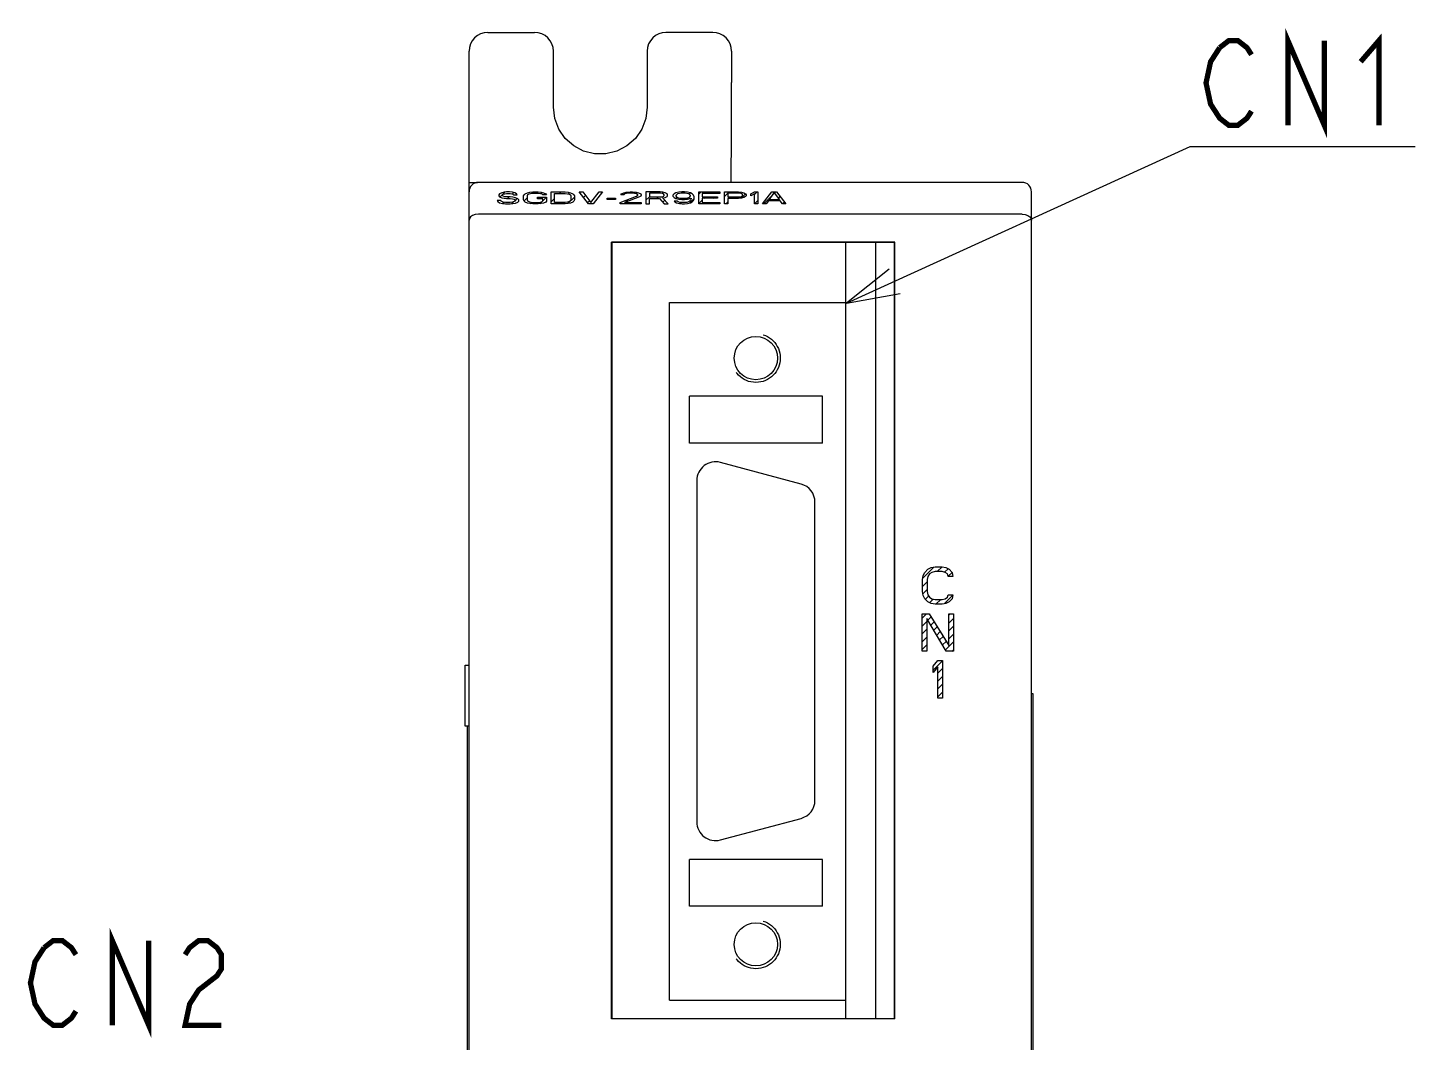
# Model space of a CAD drawing. Extents: x 133 to 209, y 184 to 330.
# Drawn here: x 133.7 to 207.7, y 275.5 to 329.6 of the extents above; entities that cross this region are included whole.
import ezdxf

# ---------------------------------------------------------------- set-up
doc = ezdxf.new("R2010")
doc.units = 0
doc.header["$LTSCALE"] = 32.5811
doc.header["$MEASUREMENT"] = 0
doc.linetypes.add('HIDDEN', pattern=[0.2, 0.1, -0.1])
doc.layers.get('0').update_dxf_attribs({"linetype": 'CONTINUOUS'})
for name, color, linetype in [('ALL_AXIS', 7, 'CONTINUOUS'), ('ALL_CURVE', 7, 'CONTINUOUS'), ('ALL_FEATURES', 7, 'CONTINUOUS'), ('ALL_NOTE', 7, 'CONTINUOUS'), ('DEFAULT_2', 8, 'HIDDEN')]:
    doc.layers.add(name, color=color, linetype=linetype)

msp = doc.modelspace()

# ---------------------------------------------------------------- linework, layer by layer
at = {"color": 0, "linetype": 'Continuous'}
for p, q in [((158.872, 320.751), (158.841, 320.697)), ((158.841, 320.697), (158.841, 320.643)), ((158.841, 320.643), (158.872, 320.588)), ((158.997, 320.805), (158.872, 320.751)), ((158.872, 320.588), (158.997, 320.534)), ((158.898, 320.577), (159.157, 320.836)), ((159.122, 320.833), (158.997, 320.805)), ((158.997, 320.534), (159.122, 320.507)), ((159.028, 320.683), (159.059, 320.724)), ((159.028, 320.656), (159.028, 320.683)), ((159.059, 320.616), (159.028, 320.656)), ((159.059, 320.724), (159.153, 320.751)), ((159.153, 320.588), (159.059, 320.616)), ((159.247, 320.846), (159.122, 320.833)), ((159.122, 320.507), (159.247, 320.493)), ((159.153, 320.751), (159.247, 320.765)), ((159.247, 320.575), (159.153, 320.588)), ((159.403, 320.846), (159.247, 320.846)), ((159.247, 320.765), (159.434, 320.765)), ((159.434, 320.575), (159.247, 320.575)), ((159.247, 320.493), (159.434, 320.493)), ((159.312, 320.493), (159.393, 320.575)), ((159.559, 320.833), (159.403, 320.846)), ((159.434, 320.765), (159.528, 320.751)), ((159.591, 320.561), (159.434, 320.575)), ((159.434, 320.493), (159.559, 320.48)), ((159.528, 320.751), (159.591, 320.724)), ((159.557, 320.739), (159.628, 320.81)), ((159.684, 320.792), (159.559, 320.833)), ((159.559, 320.48), (159.653, 320.453)), ((159.591, 320.724), (159.622, 320.697)), ((159.716, 320.534), (159.591, 320.561)), ((159.622, 320.697), (159.809, 320.697)), ((159.778, 320.738), (159.684, 320.792)), ((159.841, 320.48), (159.716, 320.534)), ((159.716, 320.4), (159.81, 320.493)), ((159.809, 320.697), (159.778, 320.738)), ((159.903, 320.426), (159.841, 320.48)), ((160.153, 320.629), (160.184, 320.697)), ((160.153, 320.426), (160.153, 320.629)), ((160.18, 320.367), (160.341, 320.527)), ((160.184, 320.697), (160.247, 320.751)), ((160.247, 320.751), (160.372, 320.805)), ((160.372, 320.683), (160.341, 320.629)), ((160.341, 320.629), (160.341, 320.426)), ((160.372, 320.805), (160.497, 320.833)), ((160.434, 320.724), (160.372, 320.683)), ((160.528, 320.751), (160.434, 320.724)), ((160.497, 320.833), (160.653, 320.846)), ((160.653, 320.765), (160.528, 320.751)), ((160.57, 320.756), (160.66, 320.846)), ((160.653, 320.846), (160.934, 320.846)), ((160.934, 320.765), (160.653, 320.765)), ((160.903, 320.48), (160.903, 320.561)), ((160.903, 320.561), (161.372, 320.561)), ((161.184, 320.48), (160.903, 320.48)), ((160.934, 320.846), (161.091, 320.833)), ((161.059, 320.751), (160.934, 320.765)), ((161.153, 320.724), (161.059, 320.751)), ((161.062, 320.75), (161.135, 320.823)), ((161.091, 320.833), (161.216, 320.805)), ((161.184, 320.683), (161.153, 320.724)), ((161.372, 320.683), (161.184, 320.683)), ((161.184, 320.375), (161.371, 320.561)), ((161.184, 320.371), (161.184, 320.48)), ((161.216, 320.805), (161.341, 320.751)), ((161.341, 320.751), (161.372, 320.683)), ((161.372, 320.561), (161.372, 320.358)), ((161.622, 320.812), (161.656, 320.846)), ((161.622, 320.209), (161.622, 320.846)), ((161.622, 320.846), (162.372, 320.846)), ((161.622, 320.315), (161.809, 320.502)), ((161.809, 320.29), (161.809, 320.765)), ((161.809, 320.765), (162.372, 320.765)), ((162.072, 320.765), (162.153, 320.846)), ((162.372, 320.846), (162.528, 320.833)), ((162.372, 320.765), (162.497, 320.751)), ((162.497, 320.751), (162.591, 320.724)), ((162.525, 320.222), (162.872, 320.569)), ((162.528, 320.833), (162.653, 320.805)), ((162.543, 320.738), (162.618, 320.813)), ((162.591, 320.724), (162.653, 320.683)), ((162.653, 320.805), (162.778, 320.751)), ((162.653, 320.683), (162.684, 320.629)), ((162.684, 320.629), (162.684, 320.426)), ((162.778, 320.751), (162.841, 320.697)), ((162.841, 320.697), (162.872, 320.629)), ((162.872, 320.629), (162.872, 320.426)), ((163.622, 320.209), (163.122, 320.846)), ((163.122, 320.846), (163.309, 320.846)), ((163.134, 320.831), (163.149, 320.846)), ((163.309, 320.846), (163.747, 320.29)), ((163.353, 320.552), (163.458, 320.657)), ((163.747, 320.29), (164.184, 320.846)), ((164.372, 320.846), (163.872, 320.209)), ((164.184, 320.846), (164.372, 320.846)), ((164.622, 320.439), (164.622, 320.507)), ((164.622, 320.507), (165.059, 320.507)), ((164.733, 320.439), (164.801, 320.507)), ((165.059, 320.507), (165.059, 320.439)), ((165.309, 320.276), (166.184, 320.616)), ((165.341, 320.697), (165.372, 320.751)), ((165.497, 320.697), (165.341, 320.697)), ((165.372, 320.751), (165.497, 320.805)), ((165.489, 320.697), (165.625, 320.833)), ((165.497, 320.805), (165.622, 320.833)), ((165.559, 320.738), (165.497, 320.697)), ((165.653, 320.765), (165.559, 320.738)), ((166.341, 320.575), (165.559, 320.276)), ((165.622, 320.833), (165.841, 320.846)), ((165.809, 320.778), (165.653, 320.765)), ((165.934, 320.778), (165.809, 320.778)), ((165.841, 320.846), (165.966, 320.846)), ((166.091, 320.765), (165.934, 320.778)), ((165.966, 320.846), (166.153, 320.833)), ((166.057, 320.768), (166.124, 320.835)), ((166.184, 320.738), (166.091, 320.765)), ((166.153, 320.833), (166.278, 320.805)), ((166.247, 320.697), (166.184, 320.738)), ((166.184, 320.616), (166.247, 320.67)), ((166.247, 320.67), (166.247, 320.697)), ((166.278, 320.805), (166.403, 320.751)), ((166.403, 320.616), (166.341, 320.575)), ((166.403, 320.751), (166.434, 320.697)), ((166.434, 320.67), (166.403, 320.616)), ((166.403, 320.615), (166.403, 320.616)), ((166.434, 320.697), (166.434, 320.67)), ((166.684, 320.846), (166.684, 320.209)), ((167.434, 320.846), (166.684, 320.846)), ((166.684, 320.399), (166.872, 320.587)), ((166.872, 320.778), (166.872, 320.575)), ((167.466, 320.778), (166.872, 320.778)), ((166.872, 320.575), (167.466, 320.575)), ((166.872, 320.209), (166.872, 320.493)), ((166.872, 320.493), (167.403, 320.493)), ((167.064, 320.778), (167.131, 320.846)), ((167.277, 320.493), (167.358, 320.575)), ((167.403, 320.493), (167.653, 320.209)), ((167.591, 320.833), (167.434, 320.846)), ((167.559, 320.765), (167.466, 320.778)), ((167.466, 320.575), (167.559, 320.588)), ((167.549, 320.766), (167.61, 320.826)), ((167.622, 320.738), (167.559, 320.765)), ((167.559, 320.588), (167.622, 320.616)), ((167.716, 320.792), (167.591, 320.833)), ((167.591, 320.521), (167.716, 320.548)), ((167.872, 320.209), (167.591, 320.521)), ((167.653, 320.697), (167.622, 320.738)), ((167.622, 320.616), (167.653, 320.656)), ((167.653, 320.656), (167.653, 320.697)), ((167.809, 320.738), (167.716, 320.792)), ((167.716, 320.548), (167.809, 320.602)), ((167.841, 320.697), (167.809, 320.738)), ((167.809, 320.602), (167.841, 320.643)), ((167.841, 320.643), (167.841, 320.697)), ((168.184, 320.738), (168.122, 320.67)), ((168.122, 320.67), (168.122, 320.616)), ((168.122, 320.616), (168.184, 320.548)), ((168.278, 320.792), (168.184, 320.738)), ((168.184, 320.548), (168.278, 320.493)), ((168.274, 320.496), (168.344, 320.566)), ((168.434, 320.833), (168.278, 320.792)), ((168.309, 320.697), (168.278, 320.656)), ((168.278, 320.656), (168.278, 320.629)), ((168.278, 320.629), (168.309, 320.588)), ((168.278, 320.493), (168.434, 320.453)), ((168.372, 320.738), (168.309, 320.697)), ((168.309, 320.588), (168.372, 320.548)), ((168.466, 320.765), (168.372, 320.738)), ((168.372, 320.548), (168.466, 320.521)), ((168.591, 320.846), (168.434, 320.833)), ((168.559, 320.778), (168.466, 320.765)), ((168.466, 320.521), (168.559, 320.507)), ((168.557, 320.778), (168.625, 320.846)), ((168.778, 320.778), (168.559, 320.778)), ((168.559, 320.507), (168.778, 320.507)), ((168.747, 320.846), (168.591, 320.846)), ((168.716, 320.439), (168.784, 320.508)), ((168.903, 320.833), (168.747, 320.846)), ((168.872, 320.765), (168.778, 320.778)), ((168.778, 320.507), (168.872, 320.521)), ((168.966, 320.738), (168.872, 320.765)), ((168.872, 320.521), (168.966, 320.548)), ((169.059, 320.792), (168.903, 320.833)), ((168.903, 320.453), (169.091, 320.507)), ((169.028, 320.697), (168.966, 320.738)), ((168.966, 320.548), (169.028, 320.588)), ((168.995, 320.719), (169.065, 320.789)), ((169.059, 320.656), (169.028, 320.697)), ((169.028, 320.588), (169.059, 320.629)), ((169.029, 320.255), (169.243, 320.469)), ((169.153, 320.738), (169.059, 320.792)), ((169.059, 320.629), (169.059, 320.656)), ((169.091, 320.48), (169.059, 320.399)), ((169.091, 320.507), (169.091, 320.48)), ((169.216, 320.67), (169.153, 320.738)), ((169.247, 320.575), (169.216, 320.67)), ((169.216, 320.385), (169.247, 320.48)), ((169.247, 320.48), (169.247, 320.575)), ((169.497, 320.723), (169.62, 320.846)), ((169.497, 320.209), (169.497, 320.846)), ((169.497, 320.846), (170.622, 320.846)), ((169.684, 320.765), (169.684, 320.588)), ((170.622, 320.765), (169.684, 320.765)), ((169.684, 320.588), (170.497, 320.588)), ((169.684, 320.507), (169.684, 320.29)), ((170.497, 320.507), (169.684, 320.507)), ((169.779, 320.507), (169.861, 320.588)), ((170.037, 320.765), (170.118, 320.846)), ((170.277, 320.507), (170.358, 320.588)), ((170.497, 320.588), (170.497, 320.507)), ((170.535, 320.765), (170.616, 320.846)), ((170.622, 320.846), (170.622, 320.765)), ((170.872, 320.604), (171.114, 320.846)), ((170.872, 320.209), (170.872, 320.846)), ((170.872, 320.846), (171.622, 320.846)), ((171.059, 320.778), (171.059, 320.575)), ((171.653, 320.778), (171.059, 320.778)), ((171.059, 320.575), (171.653, 320.575)), ((171.059, 320.493), (171.059, 320.209)), ((171.622, 320.493), (171.059, 320.493)), ((171.259, 320.493), (171.34, 320.575)), ((171.544, 320.778), (171.612, 320.846)), ((171.622, 320.846), (171.778, 320.833)), ((171.778, 320.507), (171.622, 320.493)), ((171.747, 320.765), (171.653, 320.778)), ((171.653, 320.575), (171.747, 320.588)), ((171.809, 320.738), (171.747, 320.765)), ((171.747, 320.588), (171.809, 320.616)), ((171.77, 320.506), (171.999, 320.735)), ((171.778, 320.833), (171.903, 320.792)), ((171.903, 320.548), (171.778, 320.507)), ((171.841, 320.697), (171.809, 320.738)), ((171.809, 320.616), (171.841, 320.656)), ((171.841, 320.656), (171.841, 320.697)), ((171.903, 320.792), (171.997, 320.738)), ((171.997, 320.602), (171.903, 320.548)), ((171.997, 320.738), (172.028, 320.697)), ((172.028, 320.643), (171.997, 320.602)), ((172.028, 320.697), (172.028, 320.643)), ((172.278, 320.751), (172.466, 320.846)), ((172.278, 320.643), (172.278, 320.751)), ((172.466, 320.738), (172.278, 320.643)), ((172.466, 320.705), (172.607, 320.846)), ((172.466, 320.846), (172.653, 320.846)), ((172.466, 320.209), (172.466, 320.738)), ((172.653, 320.846), (172.653, 320.209)), ((172.903, 320.209), (173.403, 320.846)), ((172.965, 320.209), (173.461, 320.704)), ((173.247, 320.426), (173.528, 320.792)), ((173.403, 320.846), (173.653, 320.846)), ((173.528, 320.792), (173.809, 320.426)), ((173.537, 320.78), (173.603, 320.846)), ((173.653, 320.846), (174.153, 320.209)), ((173.753, 320.499), (173.85, 320.595)), ((158.747, 320.385), (158.778, 320.331)), ((158.934, 320.385), (158.747, 320.385)), ((158.778, 320.331), (158.872, 320.263)), ((158.872, 320.263), (159.028, 320.222)), ((158.966, 320.344), (158.934, 320.385)), ((159.059, 320.304), (158.966, 320.344)), ((159.028, 320.222), (159.184, 320.209)), ((159.039, 320.221), (159.116, 320.297)), ((159.184, 320.29), (159.059, 320.304)), ((159.434, 320.29), (159.184, 320.29)), ((159.184, 320.209), (159.434, 320.209)), ((159.559, 320.304), (159.434, 320.29)), ((159.434, 320.209), (159.591, 320.222)), ((159.533, 320.217), (159.644, 320.328)), ((159.653, 320.331), (159.559, 320.304)), ((159.591, 320.222), (159.716, 320.249)), ((159.653, 320.453), (159.716, 320.412)), ((159.716, 320.371), (159.653, 320.331)), ((159.716, 320.412), (159.716, 320.371)), ((159.716, 320.249), (159.841, 320.304)), ((159.841, 320.304), (159.903, 320.358)), ((159.903, 320.358), (159.903, 320.426)), ((160.184, 320.358), (160.153, 320.426)), ((160.247, 320.304), (160.184, 320.358)), ((160.372, 320.249), (160.247, 320.304)), ((160.341, 320.426), (160.372, 320.371)), ((160.372, 320.371), (160.434, 320.331)), ((160.497, 320.222), (160.372, 320.249)), ((160.434, 320.331), (160.528, 320.304)), ((160.653, 320.209), (160.497, 320.222)), ((160.528, 320.304), (160.653, 320.29)), ((160.531, 320.219), (160.607, 320.295)), ((160.653, 320.29), (160.934, 320.29)), ((160.934, 320.209), (160.653, 320.209)), ((160.934, 320.29), (161.059, 320.304)), ((161.091, 320.222), (160.934, 320.209)), ((161.026, 320.217), (161.135, 320.325)), ((161.059, 320.304), (161.153, 320.331)), ((161.216, 320.249), (161.091, 320.222)), ((161.153, 320.331), (161.184, 320.371)), ((161.341, 320.304), (161.216, 320.249)), ((161.372, 320.358), (161.341, 320.304)), ((162.372, 320.209), (161.622, 320.209)), ((162.372, 320.29), (161.809, 320.29)), ((162.014, 320.209), (162.095, 320.29)), ((162.497, 320.304), (162.372, 320.29)), ((162.528, 320.222), (162.372, 320.209)), ((162.591, 320.331), (162.497, 320.304)), ((162.653, 320.249), (162.528, 320.222)), ((162.653, 320.371), (162.591, 320.331)), ((162.684, 320.426), (162.653, 320.371)), ((162.778, 320.304), (162.653, 320.249)), ((162.841, 320.358), (162.778, 320.304)), ((162.872, 320.426), (162.841, 320.358)), ((163.571, 320.273), (163.677, 320.379)), ((163.872, 320.209), (163.622, 320.209)), ((165.059, 320.439), (164.622, 320.439)), ((165.309, 320.209), (165.309, 320.276)), ((166.434, 320.209), (165.309, 320.209)), ((165.498, 320.209), (165.566, 320.276)), ((165.559, 320.276), (166.434, 320.276)), ((165.57, 320.281), (165.729, 320.439)), ((165.996, 320.209), (166.064, 320.276)), ((166.434, 320.276), (166.434, 320.209)), ((166.684, 320.209), (166.872, 320.209)), ((167.577, 320.296), (167.691, 320.41)), ((167.653, 320.209), (167.872, 320.209)), ((168.184, 320.358), (168.216, 320.317)), ((168.341, 320.358), (168.184, 320.358)), ((168.216, 320.317), (168.309, 320.263)), ((168.309, 320.263), (168.466, 320.222)), ((168.403, 320.317), (168.341, 320.358)), ((168.497, 320.29), (168.403, 320.317)), ((168.434, 320.453), (168.591, 320.439)), ((168.466, 320.222), (168.622, 320.209)), ((168.496, 320.22), (168.558, 320.281)), ((168.591, 320.276), (168.497, 320.29)), ((168.591, 320.439), (168.747, 320.439)), ((168.778, 320.276), (168.591, 320.276)), ((168.622, 320.209), (168.747, 320.209)), ((168.747, 320.439), (168.903, 320.453)), ((168.747, 320.209), (168.903, 320.222)), ((168.872, 320.29), (168.778, 320.276)), ((168.966, 320.317), (168.872, 320.29)), ((168.903, 320.222), (169.059, 320.263)), ((169.028, 320.358), (168.966, 320.317)), ((169.059, 320.399), (169.028, 320.358)), ((169.059, 320.263), (169.153, 320.317)), ((169.153, 320.317), (169.216, 320.385)), ((169.497, 320.225), (169.684, 320.412)), ((170.622, 320.209), (169.497, 320.209)), ((169.684, 320.29), (170.622, 320.29)), ((169.979, 320.209), (170.06, 320.29)), ((170.476, 320.209), (170.558, 320.29)), ((170.622, 320.29), (170.622, 320.209)), ((171.059, 320.209), (170.872, 320.209)), ((170.974, 320.209), (171.059, 320.294)), ((172.653, 320.209), (172.466, 320.209)), ((172.468, 320.209), (172.653, 320.394)), ((173.091, 320.209), (172.903, 320.209)), ((173.216, 320.371), (173.091, 320.209)), ((173.841, 320.371), (173.216, 320.371)), ((173.809, 320.426), (173.247, 320.426)), ((173.626, 320.371), (173.68, 320.426)), ((173.966, 320.209), (173.841, 320.371)), ((173.964, 320.211), (174.069, 320.316)), ((174.153, 320.209), (173.966, 320.209))]:
    msp.add_line(p, q, dxfattribs=at)
at = {"layer": 'ALL_AXIS', "color": 0, "linetype": 'Continuous'}
for p, q in [((177.347, 276.764), (177.347, 318.148)), ((178.947, 276.764), (178.947, 318.148)), ((169.397, 305.456), (169.397, 287.256)), ((175.697, 288.408), (175.697, 304.304))]:
    msp.add_line(p, q, dxfattribs=at)
at = {"layer": 'ALL_AXIS', "color": 7, "linetype": 'Continuous'}
for p, q in [((174.956, 305.27), (170.656, 306.422)), ((170.656, 286.29), (174.956, 287.442))]:
    msp.add_line(p, q, dxfattribs=at)
for centre, start, end in [((170.397, 305.456), 75, 180), ((174.697, 304.304), 0, 75), ((174.697, 288.408), 285, 0), ((170.397, 287.256), 180, 285)]:
    msp.add_arc(centre, 1, start, end, dxfattribs=at)
at = {"layer": 'ALL_CURVE', "color": 0, "linetype": 'Continuous'}
for p, q in [((181.448, 300.247), (182.047, 300.845)), ((181.476, 300.388), (181.559, 300.558)), ((181.559, 300.558), (181.726, 300.728)), ((181.726, 300.728), (181.893, 300.814)), ((181.934, 300.558), (181.809, 300.473)), ((181.893, 300.814), (182.101, 300.856)), ((182.101, 300.601), (181.934, 300.558)), ((182.101, 300.856), (182.476, 300.856)), ((182.476, 300.601), (182.101, 300.601)), ((182.221, 300.601), (182.477, 300.856)), ((182.476, 300.856), (182.684, 300.814)), ((182.643, 300.558), (182.476, 300.601)), ((182.607, 300.567), (182.796, 300.757)), ((182.768, 300.473), (182.643, 300.558)), ((182.684, 300.814), (182.851, 300.728)), ((182.808, 300.35), (183.017, 300.559)), ((182.851, 300.728), (183.018, 300.558)), ((183.018, 300.558), (183.059, 300.346)), ((181.434, 300.175), (181.476, 300.388)), ((181.434, 299.537), (181.434, 300.175)), ((181.434, 299.814), (181.684, 300.064)), ((181.726, 300.346), (181.684, 300.175)), ((181.684, 300.175), (181.684, 299.537)), ((181.809, 300.473), (181.726, 300.346)), ((182.809, 300.346), (182.768, 300.473)), ((183.059, 300.346), (182.809, 300.346)), ((181.476, 299.324), (181.434, 299.537)), ((181.458, 299.418), (181.684, 299.645)), ((181.559, 299.154), (181.476, 299.324)), ((181.726, 298.984), (181.559, 299.154)), ((181.586, 299.127), (181.765, 299.307)), ((181.684, 299.537), (181.726, 299.367)), ((181.726, 299.367), (181.809, 299.239)), ((181.809, 299.239), (181.934, 299.154)), ((181.815, 298.938), (182.011, 299.134)), ((181.934, 299.154), (182.101, 299.111)), ((182.101, 299.111), (182.476, 299.111)), ((182.152, 298.856), (182.407, 299.111)), ((182.476, 299.111), (182.643, 299.154)), ((182.595, 298.881), (183.054, 299.339)), ((182.643, 299.154), (182.768, 299.239)), ((182.768, 299.239), (182.809, 299.367)), ((182.809, 299.367), (183.059, 299.367)), ((183.018, 299.154), (182.851, 298.984)), ((183.059, 299.367), (183.018, 299.154)), ((181.414, 298.118), (181.652, 298.356)), ((181.414, 296.356), (181.414, 298.356)), ((181.414, 298.356), (181.789, 298.356)), ((181.893, 298.899), (181.726, 298.984)), ((181.789, 298.356), (182.83, 296.654)), ((182.101, 298.856), (181.893, 298.899)), ((182.476, 298.856), (182.101, 298.856)), ((182.684, 298.899), (182.476, 298.856)), ((182.851, 298.984), (182.684, 298.899)), ((182.83, 298.278), (182.909, 298.356)), ((182.83, 296.654), (182.83, 298.356)), ((182.83, 298.356), (183.08, 298.356)), ((183.08, 298.356), (183.08, 296.356)), ((181.414, 297.699), (181.664, 297.949)), ((181.414, 297.28), (181.664, 297.53)), ((181.664, 298.101), (181.664, 296.356)), ((182.705, 296.356), (181.664, 298.101)), ((181.72, 298.006), (181.896, 298.181)), ((181.877, 297.743), (182.055, 297.921)), ((182.034, 297.481), (182.214, 297.661)), ((182.83, 297.859), (183.08, 298.109)), ((182.83, 297.44), (183.08, 297.69)), ((181.414, 296.861), (181.664, 297.111)), ((182.19, 297.219), (182.373, 297.401)), ((182.347, 296.956), (182.532, 297.142)), ((182.503, 296.694), (182.691, 296.882)), ((182.66, 296.432), (183.08, 296.852)), ((182.83, 297.021), (183.08, 297.271)), ((181.414, 296.442), (181.664, 296.692)), ((181.664, 296.356), (181.414, 296.356)), ((183.08, 296.356), (182.705, 296.356)), ((183.003, 296.356), (183.08, 296.433)), ((181.997, 295.558), (182.247, 295.856)), ((181.997, 295.35), (182.497, 295.85)), ((181.997, 295.218), (181.997, 295.558)), ((182.247, 295.516), (181.997, 295.218)), ((182.247, 295.856), (182.497, 295.856)), ((182.247, 293.856), (182.247, 295.516)), ((182.247, 295.181), (182.497, 295.431)), ((182.497, 295.856), (182.497, 293.856)), ((182.247, 294.762), (182.497, 295.012)), ((182.247, 294.343), (182.497, 294.593)), ((182.247, 293.924), (182.497, 294.174)), ((182.497, 293.856), (182.247, 293.856))]:
    msp.add_line(p, q, dxfattribs=at)
at = {"layer": 'ALL_FEATURES', "color": 7, "linetype": 'Continuous'}
for p, q in [((158.247, 329.354), (160.745, 329.354)), ((170.247, 329.354), (167.749, 329.354)), ((161.746, 325.356), (161.745, 328.354)), ((166.749, 328.354), (166.748, 325.356)), ((171.247, 328.354), (171.247, 326.686)), ((164.855, 318.148), (164.838, 318.165)), ((179.956, 318.165), (164.838, 318.165)), ((171.847, 318.147), (164.855, 318.148)), ((179.939, 318.148), (171.847, 318.147)), ((179.956, 318.165), (179.939, 318.148)), ((167.947, 314.956), (177.347, 314.956)), ((168.997, 307.456), (168.997, 309.956)), ((176.097, 309.956), (168.997, 309.956)), ((176.097, 307.456), (176.097, 309.956)), ((176.097, 307.456), (168.997, 307.456)), ((157.047, 292.356), (157.047, 295.606)), ((157.047, 295.606), (157.247, 295.606)), ((187.247, 294.106), (187.327, 294.106)), ((157.247, 292.356), (157.047, 292.356)), ((157.167, 247.106), (157.167, 292.356)), ((168.997, 282.756), (168.997, 285.256)), ((176.097, 285.256), (168.997, 285.256)), ((176.097, 282.756), (176.097, 285.256)), ((176.097, 282.756), (168.997, 282.756)), ((167.947, 277.756), (177.347, 277.756)), ((179.956, 276.747), (164.838, 276.747)), ((164.855, 276.764), (171.847, 276.765)), ((171.847, 276.765), (179.939, 276.764)), ((179.956, 276.747), (179.939, 276.764))]:
    msp.add_line(p, q, dxfattribs=at)
at = {"layer": 'ALL_FEATURES', "color": 0, "linetype": 'Continuous'}
for p, q in [((157.247, 214.358), (157.247, 328.354)), ((157.247, 321.356), (157.689, 321.345)), ((186.747, 321.356), (157.747, 321.356)), ((187.247, 218.856), (187.247, 320.856)), ((186.747, 319.656), (157.747, 319.656)), ((164.838, 276.747), (164.838, 318.165)), ((164.855, 318.148), (164.855, 276.764)), ((177.347, 276.764), (177.347, 318.148)), ((178.947, 276.764), (178.947, 318.148)), ((179.939, 276.764), (179.939, 318.148)), ((179.956, 276.747), (179.956, 318.165)), ((167.947, 277.756), (167.947, 314.956)), ((187.327, 294.106), (187.327, 247.106))]:
    msp.add_line(p, q, dxfattribs=at)
at = {"layer": 'ALL_FEATURES', "color": 7, "linetype": 'Continuous'}
for points in [[(158.247, 329.354), (158.052, 329.335), (157.864, 329.278), (157.691, 329.185), (157.54, 329.061), (157.415, 328.909), (157.323, 328.737), (157.266, 328.549), (157.247, 328.354)], [(161.745, 328.354), (161.726, 328.549), (161.669, 328.737), (161.576, 328.91), (161.452, 329.061), (161.3, 329.185), (161.127, 329.278), (160.94, 329.335), (160.745, 329.354)], [(167.749, 329.354), (167.554, 329.335), (167.367, 329.278), (167.194, 329.185), (167.042, 329.061), (166.918, 328.91), (166.825, 328.737), (166.768, 328.549), (166.749, 328.354)], [(171.247, 328.354), (171.228, 328.549), (171.171, 328.737), (171.078, 328.909), (170.954, 329.061), (170.802, 329.185), (170.63, 329.278), (170.442, 329.335), (170.247, 329.354)], [(166.748, 325.356), (166.675, 324.758), (166.461, 324.193), (166.119, 323.699), (165.666, 323.297), (165.135, 323.019), (164.547, 322.874), (163.947, 322.874), (163.359, 323.019), (162.828, 323.297), (162.375, 323.699), (162.033, 324.193), (161.819, 324.758), (161.746, 325.356)], [(186.747, 319.656), (186.917, 319.637), (187.059, 319.587), (187.164, 319.514), (187.226, 319.428), (187.247, 319.339)]]:
    msp.add_lwpolyline(points, dxfattribs=at)
at = {"layer": 'ALL_FEATURES', "color": 0, "linetype": 'Continuous'}
for points in [[(171.232, 321.356), (171.243, 324), (171.247, 326.686)], [(157.747, 319.656), (157.577, 319.637), (157.435, 319.587), (157.33, 319.514), (157.267, 319.428), (157.247, 319.339)]]:
    msp.add_lwpolyline(points, dxfattribs=at)
at = {"layer": 'ALL_FEATURES', "color": 7, "linetype": 'Continuous'}
for centre in [(172.547, 311.986), (172.547, 280.726)]:
    msp.add_circle(centre, 1.154, dxfattribs=at)
at = {"layer": 'ALL_FEATURES', "color": 0, "linetype": 'Continuous'}
msp.add_arc((157.747, 320.856), 0.5, 90, 180, dxfattribs=at)
at = {"layer": 'ALL_FEATURES', "color": 7, "linetype": 'Continuous'}
msp.add_arc((186.747, 320.856), 0.5, 0, 90, dxfattribs=at)
at = {"layer": 'ALL_NOTE', "color": 2, "linetype": 'Continuous'}
for p, q in [((177.388, 314.909), (195.72, 323.272)), ((195.72, 323.272), (196.073, 323.272)), ((196.073, 323.272), (207.717, 323.272))]:
    msp.add_line(p, q, dxfattribs=at)
at = {"layer": 'ALL_NOTE', "color": 2, "linetype": 'Continuous', "const_width": 0.282}
for points in [[(200.925, 324.4), (200.925, 328.913), (202.865, 324.4), (202.865, 328.913)], [(198.984, 325.152), (198.741, 324.776), (198.256, 324.4), (197.771, 324.4), (197.286, 324.776), (197.043, 325.152), (196.801, 325.528), (196.558, 326.657), (196.801, 327.785), (197.286, 328.537)], [(197.286, 328.537), (197.771, 328.913), (198.256, 328.913), (198.741, 328.537), (198.984, 328.161)], [(204.806, 327.785), (205.777, 328.913), (205.777, 324.4)], [(138.219, 276.413), (138.219, 280.927), (140.16, 276.413), (140.16, 280.927)], [(136.278, 277.165), (136.036, 276.789), (135.551, 276.413), (135.065, 276.413), (134.58, 276.789), (134.338, 277.165), (134.095, 277.541), (133.852, 278.67), (134.095, 279.798), (134.58, 280.55)], [(134.58, 280.55), (135.065, 280.927), (135.551, 280.927), (136.036, 280.55), (136.278, 280.174)], [(142.101, 280.174), (142.343, 280.55), (142.828, 280.927), (143.314, 280.927), (143.799, 280.55), (144.041, 280.174), (144.041, 279.422), (143.799, 279.046), (143.314, 278.67), (142.828, 278.294), (142.343, 277.541), (142.101, 276.413), (144.041, 276.413)]]:
    msp.add_lwpolyline(points, dxfattribs=at)
at = {"layer": 'ALL_NOTE', "color": 2, "linetype": 'Continuous'}
msp.add_lwpolyline([(179.662, 316.721), (177.388, 314.909), (180.248, 315.438)], dxfattribs=at)
at = {"layer": 'DEFAULT_2', "color": 8, "linetype": 'HIDDEN'}
for centre in [(172.547, 311.986), (172.547, 280.726)]:
    msp.add_circle(centre, 1.3, dxfattribs=at)

doc.saveas('drawing.dxf')
